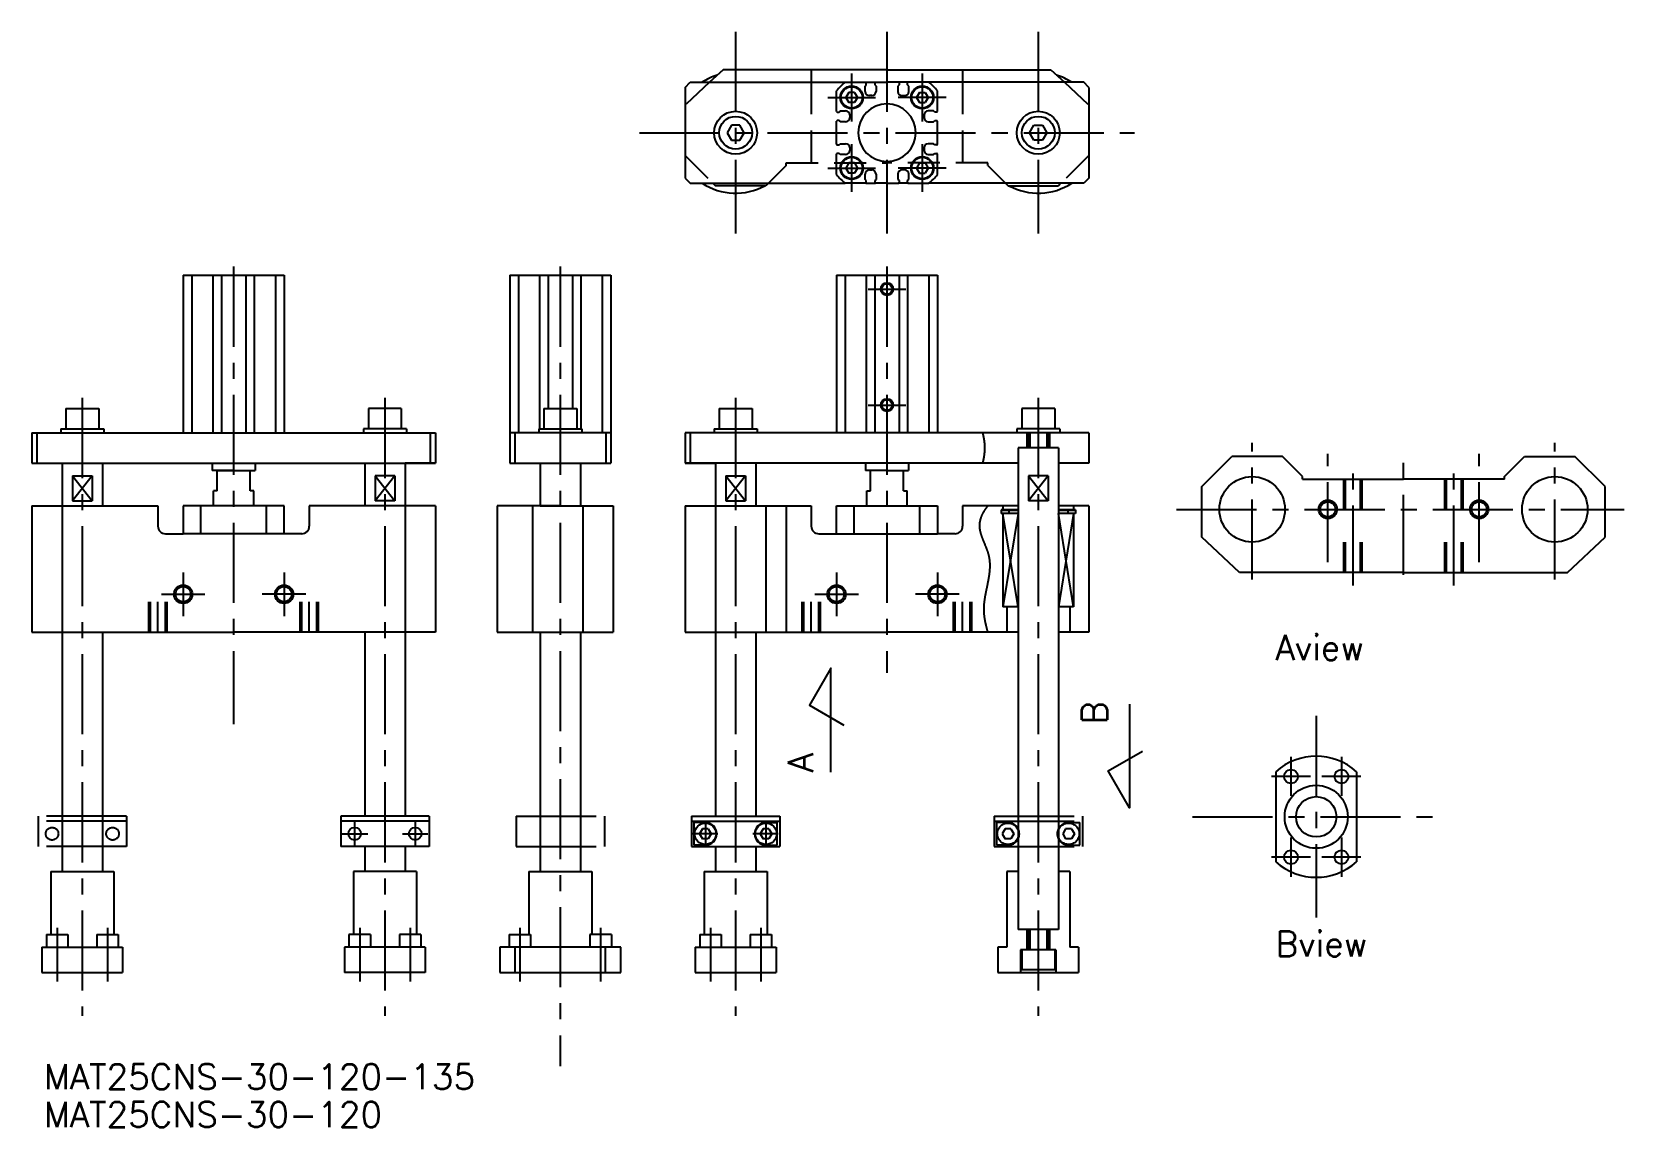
# Model space of a CAD drawing. Extents: x -509 to 122, y -123 to 311.
import ezdxf

# ---------------------------------------------------------------- set-up
doc = ezdxf.new("R2010")
doc.units = 0
for name, pattern in [('CENTER', [50.8, 31.75, -6.35, 6.35, -6.35]), ('DASHED', [19.05, 12.7, -6.35]), ('PHANTOM', [63.5, 31.75, -6.35, 6.35, -6.35, 6.35, -6.35])]:
    doc.linetypes.add(name, pattern=pattern)
doc.layers.get('0').update_dxf_attribs({"linetype": 'CONTINUOUS'})
doc.layers.add('CENTER', color=1, linetype='CONTINUOUS')
doc.styles.get("Standard").update_dxf_attribs({"font": 'txt.shx', "height": 3, "bigfont": 'bigfont.shx'})

msp = doc.modelspace()

# ---------------------------------------------------------------- linework, layer by layer
at = {"color": 3, "linetype": 'DASHED'}
for p, q in [((-240.56, 291.25), (-250.2, 282.25)), ((-200.2, 291.25), (-200.2, 259.25)), ((-140.2, 291.25), (-140.2, 259.25)), ((-99.84, 291.25), (-90.2, 282.25)), ((-250.2, 262.25), (-239.2, 251.25)), ((-210.2, 259.25), (-170.2, 259.25)), ((-210.2, 258.25), (-210.2, 259.25)), ((-130.2, 259.25), (-170.2, 259.25)), ((-130.2, 258.25), (-130.2, 259.25)), ((-90.2, 262.25), (-101.2, 251.25)), ((-210.2, 258.25), (-217.2, 251.25)), ((-130.2, 258.25), (-123.2, 251.25)), ((10.96, 121.91), (10.96, 133.91)), ((11.61, 121.91), (11.61, 133.91)), ((17.61, 121.91), (17.61, 133.91)), ((18.26, 121.91), (18.26, 133.91)), ((50.96, 121.91), (50.96, 133.91)), ((51.61, 121.91), (51.61, 133.91)), ((57.61, 121.91), (57.61, 133.91)), ((58.26, 121.91), (58.26, 133.91)), ((10.96, 96.91), (10.96, 108.91)), ((11.61, 96.91), (11.61, 108.91)), ((17.61, 96.91), (17.61, 108.91)), ((18.26, 96.91), (18.26, 108.91)), ((50.96, 96.91), (50.96, 108.91)), ((51.61, 96.91), (51.61, 108.91)), ((57.61, 96.91), (57.61, 108.91)), ((58.26, 96.91), (58.26, 108.91)), ((-462.92, 73.26), (-462.92, 85.26)), ((-462.27, 73.26), (-462.27, 85.26)), ((-456.27, 73.26), (-456.27, 85.26)), ((-455.62, 73.26), (-455.62, 85.26)), ((-402.92, 73.26), (-402.92, 85.26)), ((-402.27, 73.26), (-402.27, 85.26)), ((-396.27, 73.26), (-396.27, 85.26)), ((-395.62, 73.26), (-395.62, 85.26)), ((-203.85, 73.26), (-203.85, 85.26)), ((-203.2, 73.26), (-203.2, 85.26)), ((-197.2, 73.26), (-197.2, 85.26)), ((-196.55, 73.26), (-196.55, 85.26)), ((-143.85, 73.26), (-143.85, 85.26)), ((-143.2, 73.26), (-143.2, 85.26)), ((-137.2, 73.26), (-137.2, 85.26)), ((-136.55, 73.26), (-136.55, 85.26))]:
    msp.add_line(p, q, dxfattribs=at)
at = {"color": 7, "linetype": 'CONTINUOUS'}
for p, q in [((-250.2, 289.25), (-248.2, 291.25)), ((-248.2, 291.25), (-186.81, 291.25)), ((-235.2, 296.25), (-240.56, 291.25)), ((-170.2, 296.25), (-235.2, 296.25)), ((-200.2, 296.25), (-200.2, 291.25)), ((-186.81, 291.25), (-178.6, 291.25)), ((-178.6, 291.25), (-174.8, 291.25)), ((-178.4, 290.25), (-178.4, 291.05)), ((-175, 291.05), (-175, 290.25)), ((-174.8, 291.25), (-170.2, 291.25)), ((-170.2, 296.25), (-105.2, 296.25)), ((-165.6, 291.25), (-170.2, 291.25)), ((-161.8, 291.25), (-165.6, 291.25)), ((-165.4, 291.05), (-165.4, 290.25)), ((-162, 290.25), (-162, 291.05)), ((-153.59, 291.25), (-161.8, 291.25)), ((-92.2, 291.25), (-153.59, 291.25)), ((-140.2, 296.25), (-140.2, 291.25)), ((-105.2, 296.25), (-99.84, 291.25)), ((-90.2, 289.25), (-92.2, 291.25)), ((-250.2, 289.25), (-250.2, 253.25)), ((-190.2, 279.65), (-190.2, 287.87)), ((-185.35, 287.25), (-186.51, 285.25)), ((-186.51, 285.25), (-185.35, 283.25)), ((-183.04, 287.25), (-185.35, 287.25)), ((-183.04, 287.25), (-181.89, 285.25)), ((-181.89, 285.25), (-183.04, 283.25)), ((-178.85, 289.75), (-178.4, 290.25)), ((-178.85, 287.65), (-178.85, 289.75)), ((-176.25, 285.95), (-177.15, 285.95)), ((-175, 290.25), (-174.55, 289.75)), ((-174.55, 289.75), (-174.55, 287.65)), ((-165.4, 290.25), (-165.85, 289.75)), ((-165.85, 289.75), (-165.85, 287.65)), ((-164.15, 285.95), (-163.25, 285.95)), ((-161.55, 289.75), (-162, 290.25)), ((-161.55, 287.65), (-161.55, 289.75)), ((-157.35, 287.25), (-158.51, 285.25)), ((-158.51, 285.25), (-157.35, 283.25)), ((-157.35, 287.25), (-155.04, 287.25)), ((-155.04, 287.25), (-153.89, 285.25)), ((-153.89, 285.25), (-155.04, 283.25)), ((-150.2, 279.65), (-150.2, 287.87)), ((-90.2, 289.25), (-90.2, 253.25)), ((-190, 279.45), (-189.2, 279.45)), ((-189.2, 279.45), (-188.7, 279.9)), ((-188.7, 279.9), (-186.6, 279.9)), ((-183.04, 283.25), (-185.35, 283.25)), ((-184.9, 278.2), (-184.9, 277.3)), ((-157.35, 283.25), (-155.04, 283.25)), ((-155.5, 278.2), (-155.5, 277.3)), ((-151.7, 279.9), (-153.8, 279.9)), ((-151.2, 279.45), (-151.7, 279.9)), ((-150.4, 279.45), (-151.2, 279.45)), ((-231.91, 274.22), (-233.63, 271.25)), ((-228.48, 274.22), (-231.91, 274.22)), ((-226.77, 271.25), (-228.48, 274.22)), ((-190.2, 266.65), (-190.2, 275.85)), ((-189.2, 276.05), (-190, 276.05)), ((-188.7, 275.6), (-189.2, 276.05)), ((-186.6, 275.6), (-188.7, 275.6)), ((-153.8, 275.6), (-151.7, 275.6)), ((-151.7, 275.6), (-151.2, 276.05)), ((-151.2, 276.05), (-150.4, 276.05)), ((-150.2, 266.65), (-150.2, 275.85)), ((-113.63, 271.25), (-111.91, 274.22)), ((-111.91, 274.22), (-108.48, 274.22)), ((-108.48, 274.22), (-106.77, 271.25)), ((-233.63, 271.25), (-231.91, 268.28)), ((-231.91, 268.28), (-228.48, 268.28)), ((-228.48, 268.28), (-226.77, 271.25)), ((-190, 266.45), (-189.2, 266.45)), ((-189.2, 266.45), (-188.7, 266.9)), ((-188.7, 266.9), (-186.6, 266.9)), ((-184.9, 265.2), (-184.9, 264.3)), ((-155.5, 265.2), (-155.5, 264.3)), ((-151.7, 266.9), (-153.8, 266.9)), ((-151.2, 266.45), (-151.7, 266.9)), ((-150.4, 266.45), (-151.2, 266.45)), ((-111.91, 268.28), (-113.63, 271.25)), ((-108.48, 268.28), (-111.91, 268.28)), ((-106.77, 271.25), (-108.48, 268.28)), ((-190.2, 254.64), (-190.2, 262.85)), ((-189.2, 263.05), (-190, 263.05)), ((-188.7, 262.6), (-189.2, 263.05)), ((-186.6, 262.6), (-188.7, 262.6)), ((-185.35, 259.25), (-186.51, 257.25)), ((-183.04, 259.25), (-185.35, 259.25)), ((-183.04, 259.25), (-181.89, 257.25)), ((-157.35, 259.25), (-158.51, 257.25)), ((-157.35, 259.25), (-155.04, 259.25)), ((-155.04, 259.25), (-153.89, 257.25)), ((-153.8, 262.6), (-151.7, 262.6)), ((-151.7, 262.6), (-151.2, 263.05)), ((-151.2, 263.05), (-150.4, 263.05)), ((-150.2, 254.64), (-150.2, 262.85)), ((-250.2, 253.25), (-248.2, 251.25)), ((-186.51, 257.25), (-185.35, 255.25)), ((-183.04, 255.25), (-185.35, 255.25)), ((-181.89, 257.25), (-183.04, 255.25)), ((-178.85, 252.75), (-178.85, 254.85)), ((-178.4, 252.25), (-178.85, 252.75)), ((-177.15, 256.55), (-176.25, 256.55)), ((-174.55, 252.75), (-175, 252.25)), ((-174.55, 254.85), (-174.55, 252.75)), ((-165.85, 254.85), (-165.85, 252.75)), ((-165.85, 252.75), (-165.4, 252.25)), ((-163.25, 256.55), (-164.15, 256.55)), ((-162, 252.25), (-161.55, 252.75)), ((-161.55, 252.75), (-161.55, 254.85)), ((-158.51, 257.25), (-157.35, 255.25)), ((-157.35, 255.25), (-155.04, 255.25)), ((-153.89, 257.25), (-155.04, 255.25)), ((-90.2, 253.25), (-92.2, 251.25)), ((-248.2, 251.25), (-186.81, 251.25)), ((-239.2, 251.25), (-238.2, 250.25)), ((-218.2, 250.25), (-238.2, 250.25)), ((-217.2, 251.25), (-218.2, 250.25)), ((-178.6, 251.25), (-186.81, 251.25)), ((-178.6, 251.25), (-174.8, 251.25)), ((-178.4, 251.45), (-178.4, 252.25)), ((-175, 252.25), (-175, 251.45)), ((-170.2, 251.25), (-174.8, 251.25)), ((-170.2, 251.25), (-165.6, 251.25)), ((-161.8, 251.25), (-165.6, 251.25)), ((-165.4, 252.25), (-165.4, 251.45)), ((-162, 251.45), (-162, 252.25)), ((-161.8, 251.25), (-153.59, 251.25)), ((-92.2, 251.25), (-153.59, 251.25)), ((-123.2, 251.25), (-122.2, 250.25)), ((-122.2, 250.25), (-102.2, 250.25)), ((-101.2, 251.25), (-102.2, 250.25)), ((-449.27, 214.76), (-449.27, 152.26)), ((-449.27, 214.76), (-429.27, 214.76)), ((-445.89, 214.76), (-445.89, 152.26)), ((-437.47, 214.76), (-437.47, 152.26)), ((-434.07, 214.76), (-434.07, 152.26)), ((-429.27, 214.76), (-409.27, 214.76)), ((-424.47, 214.76), (-424.47, 152.26)), ((-421.07, 214.76), (-421.07, 152.26)), ((-412.66, 214.76), (-412.66, 152.26)), ((-409.27, 214.76), (-409.27, 152.26)), ((-319.74, 214.76), (-319.74, 152.26)), ((-319.74, 214.76), (-299.74, 214.76)), ((-316.35, 214.76), (-316.35, 152.26)), ((-307.94, 214.76), (-307.94, 153.86)), ((-304.54, 214.76), (-304.54, 161.86)), ((-299.74, 214.76), (-279.74, 214.76)), ((-294.94, 214.76), (-294.94, 161.86)), ((-291.54, 214.76), (-291.54, 153.86)), ((-283.12, 214.76), (-283.12, 152.26)), ((-279.74, 214.76), (-279.74, 152.26)), ((-190.2, 214.76), (-190.2, 152.26)), ((-190.2, 214.76), (-170.2, 214.76)), ((-186.81, 214.76), (-186.81, 152.26)), ((-178.4, 214.76), (-178.4, 152.26)), ((-175, 214.76), (-175, 152.26)), ((-170.2, 214.76), (-150.2, 214.76)), ((-165.4, 214.76), (-165.4, 152.26)), ((-162, 214.76), (-162, 152.26)), ((-153.59, 214.76), (-153.59, 152.26)), ((-150.2, 214.76), (-150.2, 152.26)), ((-495.77, 161.86), (-482.77, 161.86)), ((-495.77, 161.86), (-495.77, 153.86)), ((-482.77, 161.86), (-482.77, 153.86)), ((-362.77, 161.86), (-375.77, 161.86)), ((-375.77, 161.86), (-375.77, 153.86)), ((-362.77, 161.86), (-362.77, 153.86)), ((-306.24, 161.86), (-306.24, 153.86)), ((-306.24, 161.86), (-293.24, 161.86)), ((-293.24, 161.86), (-293.24, 153.86)), ((-236.7, 161.86), (-223.7, 161.86)), ((-236.7, 161.86), (-236.7, 153.86)), ((-223.7, 161.86), (-223.7, 153.86)), ((-103.7, 161.86), (-116.7, 161.86)), ((-116.7, 161.86), (-116.7, 153.86)), ((-103.7, 161.86), (-103.7, 153.86)), ((-509.27, 152.26), (-429.27, 152.26)), ((-509.27, 152.26), (-509.27, 140.26)), ((-507.27, 152.26), (-507.27, 140.26)), ((-497.77, 153.86), (-480.77, 153.86)), ((-497.77, 153.86), (-497.77, 152.26)), ((-480.77, 153.86), (-480.77, 152.26)), ((-429.27, 152.26), (-349.27, 152.26)), ((-360.77, 153.86), (-377.77, 153.86)), ((-377.77, 153.86), (-377.77, 152.26)), ((-360.77, 153.86), (-360.77, 152.26)), ((-351.27, 152.26), (-351.27, 140.26)), ((-349.27, 152.26), (-349.27, 140.26)), ((-279.74, 152.26), (-319.74, 152.26)), ((-319.74, 152.26), (-319.74, 140.26)), ((-317.74, 152.26), (-317.74, 140.26)), ((-308.24, 153.86), (-291.24, 153.86)), ((-308.24, 153.86), (-308.24, 152.26)), ((-291.24, 153.86), (-291.24, 152.26)), ((-281.74, 152.26), (-281.74, 140.26)), ((-279.74, 152.26), (-279.74, 140.26)), ((-170.2, 152.26), (-250.2, 152.26)), ((-250.2, 152.26), (-250.2, 140.26)), ((-248.2, 152.26), (-248.2, 140.26)), ((-238.7, 153.86), (-221.7, 153.86)), ((-238.7, 153.86), (-238.7, 152.26)), ((-221.7, 153.86), (-221.7, 152.26)), ((-90.2, 152.26), (-170.2, 152.26)), ((-101.7, 153.86), (-118.7, 153.86)), ((-118.7, 153.86), (-118.7, 152.26)), ((-114.7, 152.26), (-114.7, 146.26)), ((-114.2, 152.26), (-114.2, 146.26)), ((-113.57, 152.26), (-113.57, 146.26)), ((-106.82, 152.26), (-106.82, 146.26)), ((-106.2, 152.26), (-106.2, 146.26)), ((-105.7, 152.26), (-105.7, 146.26)), ((-101.7, 153.86), (-101.7, 152.26)), ((-90.2, 152.26), (-90.2, 140.26)), ((-118.2, 146.26), (-118.2, -44.74)), ((-102.2, 146.26), (-118.2, 146.26)), ((-102.2, 146.26), (-102.2, -44.74)), ((-509.27, 140.26), (-429.27, 140.26)), ((-509.27, 140.26), (-497.27, 140.26)), ((-497.27, 140.26), (-497.27, 123.26)), ((-481.27, 140.26), (-481.27, 123.26)), ((-437.77, 140.26), (-437.77, 137.26)), ((-429.27, 140.26), (-349.27, 140.26)), ((-429.27, 140.26), (-429.27, 137.26)), ((-420.77, 140.26), (-420.77, 137.26)), ((-377.27, 140.26), (-377.27, 123.26)), ((-361.27, 140.26), (-361.27, 123.26)), ((-349.27, 140.26), (-361.27, 140.26)), ((-319.74, 140.26), (-279.74, 140.26)), ((-307.74, 140.26), (-307.74, 123.26)), ((-291.74, 140.26), (-291.74, 123.26)), ((-250.2, 140.26), (-238.2, 140.26)), ((-170.2, 140.26), (-250.2, 140.26)), ((-238.2, 140.26), (-238.2, 123.26)), ((-222.2, 140.26), (-222.2, 123.26)), ((-178.7, 140.26), (-178.7, 137.26)), ((-118.2, 140.26), (-170.2, 140.26)), ((-170.2, 140.26), (-170.2, 137.26)), ((-161.7, 140.26), (-161.7, 137.26)), ((-90.2, 140.26), (-102.2, 140.26)), ((-45.39, 130.91), (-33.39, 142.91)), ((-13.39, 142.91), (-33.39, 142.91)), ((-5.39, 134.91), (-13.39, 142.91)), ((74.61, 134.91), (82.61, 142.91)), ((82.61, 142.91), (102.61, 142.91)), ((114.61, 130.91), (102.61, 142.91)), ((-493.15, 135.26), (-485.4, 135.26)), ((-493.15, 135.26), (-485.4, 125.26)), ((-485.4, 135.26), (-493.15, 125.26)), ((-493.15, 135.26), (-493.15, 125.26)), ((-485.4, 135.26), (-485.4, 125.26)), ((-429.27, 137.26), (-437.77, 137.26)), ((-435.77, 137.26), (-422.77, 137.26)), ((-435.77, 129.26), (-435.77, 137.26)), ((-429.27, 137.26), (-420.77, 137.26)), ((-422.77, 129.26), (-422.77, 137.26)), ((-373.15, 135.26), (-365.4, 125.26)), ((-365.4, 135.26), (-373.15, 125.26)), ((-365.4, 135.26), (-373.15, 135.26)), ((-373.15, 135.26), (-373.15, 125.26)), ((-365.4, 135.26), (-365.4, 125.26)), ((-226.33, 135.26), (-234.07, 125.26)), ((-234.07, 135.26), (-226.33, 125.26)), ((-234.07, 135.26), (-234.07, 125.26)), ((-234.07, 135.26), (-226.33, 135.26)), ((-226.33, 135.26), (-226.33, 125.26)), ((-170.2, 137.26), (-178.7, 137.26)), ((-176.7, 129.26), (-176.7, 137.26)), ((-170.2, 137.26), (-161.7, 137.26)), ((-163.7, 129.26), (-163.7, 137.26)), ((-114.07, 135.26), (-114.07, 125.26)), ((-106.33, 135.26), (-114.07, 125.26)), ((-114.07, 135.26), (-106.33, 125.26)), ((-106.33, 135.26), (-114.07, 135.26)), ((-106.33, 135.26), (-106.33, 125.26)), ((-5.39, 133.91), (-5.39, 134.91)), ((-5.39, 133.91), (34.61, 133.91)), ((74.61, 133.91), (34.61, 133.91)), ((74.61, 133.91), (74.61, 134.91)), ((-437.27, 123.26), (-437.27, 129.26)), ((-435.77, 129.26), (-437.27, 129.26)), ((-421.27, 129.26), (-422.77, 129.26)), ((-421.27, 123.26), (-421.27, 129.26)), ((-178.2, 123.26), (-178.2, 129.26)), ((-178.2, 129.26), (-176.7, 129.26)), ((-163.7, 129.26), (-162.2, 129.26)), ((-162.2, 123.26), (-162.2, 129.26)), ((-45.39, 110.91), (-45.39, 130.91)), ((114.61, 110.91), (114.61, 130.91)), ((-509.27, 123.26), (-509.27, 73.26)), ((-509.27, 123.26), (-459.27, 123.26)), ((-509.27, 123.26), (-497.27, 123.26)), ((-497.27, 123.26), (-497.27, 73.26)), ((-493.15, 125.26), (-485.4, 125.26)), ((-459.27, 123.26), (-459.27, 115.26)), ((-409.27, 123.26), (-449.27, 123.26)), ((-449.27, 123.26), (-449.27, 112.26)), ((-409.27, 112.26), (-409.27, 123.26)), ((-349.27, 123.26), (-399.27, 123.26)), ((-399.27, 123.26), (-399.27, 115.26)), ((-365.4, 125.26), (-373.15, 125.26)), ((-361.27, 123.26), (-361.27, 73.26)), ((-349.27, 123.26), (-349.27, 73.26)), ((-324.74, 123.26), (-324.74, 73.26)), ((-299.74, 123.26), (-324.74, 123.26)), ((-310.74, 123.26), (-310.74, 73.26)), ((-307.74, 123.26), (-291.74, 123.26)), ((-299.74, 123.26), (-278.74, 123.26)), ((-290.74, 123.26), (-290.74, 73.26)), ((-278.74, 123.26), (-278.74, 73.26)), ((-250.2, 123.26), (-250.2, 73.26)), ((-250.2, 123.26), (-200.2, 123.26)), ((-238.2, 123.26), (-238.2, 73.26)), ((-234.07, 125.26), (-226.33, 125.26)), ((-218.2, 123.26), (-218.2, 73.26)), ((-210.2, 123.26), (-210.2, 73.26)), ((-200.2, 123.26), (-200.2, 115.26)), ((-190.2, 123.26), (-150.2, 123.26)), ((-190.2, 112.26), (-190.2, 123.26)), ((-150.2, 123.26), (-150.2, 112.26)), ((-118.2, 123.26), (-140.2, 123.26)), ((-140.2, 123.26), (-140.2, 115.26)), ((-118.2, 121.76), (-124.9, 121.76)), ((-124.9, 121.76), (-124.9, 120.26)), ((-118.2, 121.46), (-124.9, 121.46)), ((-118.2, 120.26), (-124.9, 120.26)), ((-124.2, 123.26), (-124.2, 121.76)), ((-118.2, 120.26), (-124.2, 83.26)), ((-118.2, 83.26), (-124.2, 120.26)), ((-124.2, 120.26), (-124.2, 83.26)), ((-121.9, 121.46), (-121.9, 120.26)), ((-118.2, 120.26), (-118.2, 83.26)), ((-106.33, 125.26), (-114.07, 125.26)), ((-90.2, 123.26), (-102.2, 123.26)), ((-95.5, 121.76), (-102.2, 121.76)), ((-95.5, 121.46), (-102.2, 121.46)), ((-96.2, 120.26), (-102.2, 83.26)), ((-96.2, 83.26), (-102.2, 120.26)), ((-102.2, 120.26), (-102.2, 83.26)), ((-95.5, 120.26), (-102.2, 120.26)), ((-98.5, 121.46), (-98.5, 120.26)), ((-96.2, 123.26), (-96.2, 121.76)), ((-96.2, 120.26), (-96.2, 83.26)), ((-95.5, 121.76), (-95.5, 120.26)), ((-90.2, 123.26), (-90.2, 73.26)), ((-456.27, 112.26), (-449.27, 112.26)), ((-409.27, 112.26), (-449.27, 112.26)), ((-402.27, 112.26), (-409.27, 112.26)), ((-197.2, 112.26), (-190.2, 112.26)), ((-190.2, 112.26), (-150.2, 112.26)), ((-143.2, 112.26), (-150.2, 112.26)), ((-30.39, 96.91), (-45.39, 110.91)), ((99.61, 96.91), (114.61, 110.91)), ((34.61, 96.91), (-30.39, 96.91)), ((34.61, 96.91), (99.61, 96.91)), ((-118.2, 83.26), (-124.2, 83.26)), ((-122.7, 83.26), (-122.7, 73.26)), ((-96.2, 83.26), (-102.2, 83.26)), ((-97.7, 83.26), (-97.7, 73.26)), ((-509.27, 73.26), (-429.27, 73.26)), ((-509.27, 73.26), (-497.27, 73.26)), ((-497.27, 73.26), (-497.27, -21.74)), ((-481.27, 73.26), (-481.27, -21.74)), ((-349.27, 73.26), (-429.27, 73.26)), ((-377.27, 73.26), (-377.27, 0.26)), ((-361.27, 73.26), (-361.27, 0.26)), ((-324.74, 73.26), (-278.74, 73.26)), ((-307.74, 73.26), (-307.74, -21.74)), ((-291.74, 73.26), (-291.74, -21.74)), ((-250.2, 73.26), (-170.2, 73.26)), ((-238.2, 73.26), (-238.2, 0.26)), ((-222.2, 73.26), (-222.2, 0.26)), ((-118.2, 73.26), (-170.2, 73.26)), ((-90.2, 73.26), (-102.2, 73.26)), ((-16, 17.89), (-16, -17.89)), ((16, 17.89), (16, -17.89)), ((-351.77, 0.26), (-386.77, 0.26)), ((-386.77, 0.26), (-386.77, -11.74)), ((-351.77, 0.26), (-351.77, -11.74)), ((-247.7, 0.26), (-212.7, 0.26)), ((-247.7, 0.26), (-247.7, -11.74)), ((-212.7, 0.26), (-212.7, -11.74)), ((-351.77, -1.74), (-386.77, -1.74)), ((-247.7, -1.74), (-212.7, -1.74)), ((-246.64, -11.24), (-246.64, -2.24)), ((-242.2, -2.24), (-246.64, -2.24)), ((-243.35, -4.74), (-244.51, -6.74)), ((-241.04, -4.74), (-243.35, -4.74)), ((-241.04, -4.74), (-239.89, -6.74)), ((-219.35, -4.74), (-220.51, -6.74)), ((-217.04, -4.74), (-219.35, -4.74)), ((-218.2, -2.24), (-213.76, -2.24)), ((-217.04, -4.74), (-215.89, -6.74)), ((-213.76, -11.24), (-213.76, -2.24)), ((-351.77, -11.74), (-386.77, -11.74)), ((-377.27, -11.74), (-377.27, -21.74)), ((-361.27, -11.74), (-361.27, -21.74)), ((-247.7, -11.74), (-212.7, -11.74)), ((-242.2, -11.24), (-246.64, -11.24)), ((-244.51, -6.74), (-243.35, -8.74)), ((-241.04, -8.74), (-243.35, -8.74)), ((-239.89, -6.74), (-241.04, -8.74)), ((-238.2, -11.74), (-238.2, -21.74)), ((-222.2, -11.74), (-222.2, -21.74)), ((-220.51, -6.74), (-219.35, -8.74)), ((-217.04, -8.74), (-219.35, -8.74)), ((-218.2, -11.24), (-213.76, -11.24)), ((-215.89, -6.74), (-217.04, -8.74)), ((-501.77, -21.74), (-501.77, -46.74)), ((-501.77, -21.74), (-489.27, -21.74)), ((-489.27, -21.74), (-476.77, -21.74)), ((-476.77, -21.74), (-476.77, -46.74)), ((-381.77, -21.74), (-381.77, -46.74)), ((-369.27, -21.74), (-381.77, -21.74)), ((-356.77, -21.74), (-369.27, -21.74)), ((-356.77, -21.74), (-356.77, -46.74)), ((-312.24, -21.74), (-312.24, -46.74)), ((-312.24, -21.74), (-299.74, -21.74)), ((-299.74, -21.74), (-287.24, -21.74)), ((-287.24, -21.74), (-287.24, -46.74)), ((-242.7, -21.74), (-242.7, -46.74)), ((-242.7, -21.74), (-230.2, -21.74)), ((-230.2, -21.74), (-217.7, -21.74)), ((-217.7, -21.74), (-217.7, -46.74)), ((-122.7, -21.74), (-122.7, -51.74)), ((-118.2, -21.74), (-122.7, -21.74)), ((-97.7, -21.74), (-102.2, -21.74)), ((-97.7, -21.74), (-97.7, -51.74)), ((-503.52, -46.74), (-495.02, -46.74)), ((-503.52, -46.74), (-503.52, -51.74)), ((-495.02, -46.74), (-495.02, -51.74)), ((-483.52, -46.74), (-475.02, -46.74)), ((-483.52, -46.74), (-483.52, -51.74)), ((-475.02, -46.74), (-475.02, -51.74)), ((-375.02, -46.74), (-383.52, -46.74)), ((-383.52, -46.74), (-383.52, -51.74)), ((-375.02, -46.74), (-375.02, -51.74)), ((-355.02, -46.74), (-363.52, -46.74)), ((-363.52, -46.74), (-363.52, -51.74)), ((-355.02, -46.74), (-355.02, -51.74)), ((-319.99, -46.74), (-311.49, -46.74)), ((-319.99, -46.74), (-319.99, -51.74)), ((-311.49, -46.74), (-311.49, -51.74)), ((-279.49, -46.74), (-287.99, -46.74)), ((-287.99, -46.74), (-287.99, -51.74)), ((-279.49, -46.74), (-279.49, -51.74)), ((-244.45, -46.74), (-235.95, -46.74)), ((-244.45, -46.74), (-244.45, -51.74)), ((-235.95, -46.74), (-235.95, -51.74)), ((-224.45, -46.74), (-215.95, -46.74)), ((-224.45, -46.74), (-224.45, -51.74)), ((-215.95, -46.74), (-215.95, -51.74)), ((-102.2, -44.74), (-118.2, -44.74)), ((-114.7, -44.74), (-114.7, -52.74)), ((-114.2, -44.74), (-114.2, -52.74)), ((-113.57, -44.74), (-113.57, -52.74)), ((-106.82, -44.74), (-106.82, -52.74)), ((-106.2, -44.74), (-106.2, -52.74)), ((-105.7, -44.74), (-105.7, -52.74)), ((-505.27, -51.74), (-489.27, -51.74)), ((-505.27, -51.74), (-505.27, -61.74)), ((-489.27, -51.74), (-473.27, -51.74)), ((-473.27, -51.74), (-473.27, -61.74)), ((-369.27, -51.74), (-385.27, -51.74)), ((-385.27, -51.74), (-385.27, -61.74)), ((-353.27, -51.74), (-369.27, -51.74)), ((-353.27, -51.74), (-353.27, -61.74)), ((-299.74, -51.74), (-323.74, -51.74)), ((-323.74, -51.74), (-323.74, -61.74)), ((-317.63, -61.74), (-317.63, -51.74)), ((-275.74, -51.74), (-299.74, -51.74)), ((-281.85, -61.74), (-281.85, -51.74)), ((-275.74, -61.74), (-275.74, -51.74)), ((-246.2, -51.74), (-230.2, -51.74)), ((-246.2, -51.74), (-246.2, -61.74)), ((-230.2, -51.74), (-214.2, -51.74)), ((-214.2, -51.74), (-214.2, -61.74)), ((-126.2, -51.74), (-126.2, -61.74)), ((-122.7, -51.74), (-126.2, -51.74)), ((-103.2, -52.74), (-117.2, -52.74)), ((-117.2, -52.74), (-117.2, -61.74)), ((-116.7, -52.74), (-116.7, -60.74)), ((-103.7, -52.74), (-103.7, -60.74)), ((-103.2, -52.74), (-103.2, -61.74)), ((-94.2, -51.74), (-97.7, -51.74)), ((-94.2, -51.74), (-94.2, -61.74)), ((-505.27, -61.74), (-473.27, -61.74)), ((-353.27, -61.74), (-385.27, -61.74)), ((-323.74, -61.74), (-275.74, -61.74)), ((-246.2, -61.74), (-214.2, -61.74)), ((-126.2, -61.74), (-94.2, -61.74)), ((-103.7, -60.74), (-116.7, -60.74))]:
    msp.add_line(p, q, dxfattribs=at)
at = {"color": 3, "linetype": 'PHANTOM'}
for p, q in [((-471.77, 0.26), (-506.77, 0.26)), ((-506.77, 0.26), (-506.77, -11.74)), ((-471.77, 0.26), (-471.77, -11.74)), ((-317.24, 0.26), (-282.24, 0.26)), ((-317.24, 0.26), (-317.24, -11.74)), ((-282.24, 0.26), (-282.24, -11.74)), ((-127.7, 0.26), (-92.7, 0.26)), ((-127.7, 0.26), (-127.7, -11.74)), ((-92.7, 0.26), (-92.7, -11.74)), ((-471.77, -1.74), (-506.77, -1.74)), ((-127.7, -1.74), (-92.7, -1.74)), ((-126.64, -11.24), (-126.64, -2.24)), ((-122.2, -2.24), (-126.64, -2.24)), ((-123.35, -4.74), (-124.51, -6.74)), ((-121.04, -4.74), (-123.35, -4.74)), ((-121.04, -4.74), (-119.89, -6.74)), ((-99.35, -4.74), (-100.51, -6.74)), ((-97.04, -4.74), (-99.35, -4.74)), ((-98.2, -2.24), (-93.76, -2.24)), ((-97.04, -4.74), (-95.89, -6.74)), ((-93.76, -11.24), (-93.76, -2.24)), ((-471.77, -11.74), (-506.77, -11.74)), ((-317.24, -11.74), (-282.24, -11.74)), ((-127.7, -11.74), (-92.7, -11.74)), ((-122.2, -11.24), (-126.64, -11.24)), ((-124.51, -6.74), (-123.35, -8.74)), ((-121.04, -8.74), (-123.35, -8.74)), ((-119.89, -6.74), (-121.04, -8.74)), ((-100.51, -6.74), (-99.35, -8.74)), ((-97.04, -8.74), (-99.35, -8.74)), ((-98.2, -11.24), (-93.76, -11.24)), ((-95.89, -6.74), (-97.04, -8.74))]:
    msp.add_line(p, q, dxfattribs=at)
at = {"color": 7, "linetype": 'CONTINUOUS'}
for points in [[(-192.44, 17.7), (-192.44, 58.87), (-200.9, 44.22), (-187.24, 36.33)], [(-74.05, 44.71), (-74.05, 3.54), (-82.51, 18.19), (-68.85, 26.08)]]:
    msp.add_lwpolyline(points, dxfattribs=at)
at = {"color": 7}
for points in [[(-132.2, 140.26, 0), (-132.19, 140.3, 0), (-132.18, 140.34, 0), (-132.17, 140.38, 0), (-132.16, 140.42, 0), (-132.14, 140.46, 0), (-132.13, 140.5, 0), (-132.12, 140.54, 0), (-132.11, 140.58, 0), (-132.1, 140.63, 0), (-132.09, 140.67, 0), (-132.08, 140.71, 0), (-132.07, 140.75, 0), (-132.06, 140.79, 0), (-132.05, 140.83, 0), (-132.04, 140.87, 0), (-132.03, 140.91, 0), (-132.02, 140.95, 0), (-132.01, 141, 0), (-132, 141.04, 0), (-131.99, 141.08, 0), (-131.98, 141.12, 0), (-131.97, 141.16, 0), (-131.96, 141.2, 0), (-131.95, 141.24, 0), (-131.94, 141.28, 0), (-131.93, 141.33, 0), (-131.92, 141.37, 0), (-131.92, 141.41, 0), (-131.91, 141.45, 0), (-131.9, 141.49, 0), (-131.89, 141.53, 0), (-131.88, 141.57, 0), (-131.87, 141.61, 0), (-131.86, 141.66, 0), (-131.85, 141.7, 0), (-131.84, 141.74, 0), (-131.84, 141.78, 0), (-131.83, 141.82, 0), (-131.82, 141.86, 0), (-131.81, 141.9, 0), (-131.8, 141.95, 0), (-131.79, 141.99, 0), (-131.79, 142.03, 0), (-131.78, 142.07, 0), (-131.77, 142.11, 0), (-131.76, 142.15, 0), (-131.76, 142.2, 0), (-131.75, 142.24, 0), (-131.74, 142.28, 0), (-131.73, 142.32, 0), (-131.73, 142.36, 0), (-131.72, 142.4, 0), (-131.71, 142.45, 0), (-131.7, 142.49, 0), (-131.7, 142.53, 0), (-131.69, 142.57, 0), (-131.68, 142.61, 0), (-131.68, 142.65, 0), (-131.67, 142.7, 0), (-131.66, 142.74, 0), (-131.66, 142.78, 0), (-131.65, 142.82, 0), (-131.64, 142.86, 0), (-131.64, 142.91, 0), (-131.63, 142.95, 0), (-131.62, 142.99, 0), (-131.62, 143.03, 0), (-131.61, 143.07, 0), (-131.6, 143.11, 0), (-131.6, 143.16, 0), (-131.59, 143.2, 0), (-131.59, 143.24, 0), (-131.58, 143.28, 0), (-131.58, 143.32, 0), (-131.57, 143.37, 0), (-131.56, 143.41, 0), (-131.56, 143.45, 0), (-131.55, 143.49, 0), (-131.55, 143.53, 0), (-131.54, 143.58, 0), (-131.54, 143.62, 0), (-131.53, 143.66, 0), (-131.53, 143.7, 0), (-131.52, 143.74, 0), (-131.52, 143.79, 0), (-131.51, 143.83, 0), (-131.51, 143.87, 0), (-131.5, 143.91, 0), (-131.5, 143.96, 0), (-131.5, 144, 0), (-131.49, 144.04, 0), (-131.49, 144.08, 0), (-131.48, 144.12, 0), (-131.48, 144.17, 0), (-131.47, 144.21, 0), (-131.47, 144.25, 0), (-131.47, 144.29, 0), (-131.46, 144.33, 0), (-131.46, 144.38, 0), (-131.45, 144.42, 0), (-131.45, 144.46, 0), (-131.45, 144.5, 0), (-131.44, 144.55, 0), (-131.44, 144.59, 0), (-131.44, 144.63, 0), (-131.43, 144.67, 0), (-131.43, 144.71, 0), (-131.43, 144.76, 0), (-131.43, 144.8, 0), (-131.42, 144.84, 0), (-131.42, 144.88, 0), (-131.42, 144.93, 0), (-131.41, 144.97, 0), (-131.41, 145.01, 0), (-131.41, 145.05, 0), (-131.41, 145.09, 0), (-131.4, 145.14, 0), (-131.4, 145.18, 0), (-131.4, 145.22, 0), (-131.4, 145.26, 0), (-131.4, 145.31, 0), (-131.39, 145.35, 0), (-131.39, 145.39, 0), (-131.39, 145.43, 0), (-131.39, 145.47, 0), (-131.39, 145.52, 0), (-131.39, 145.56, 0), (-131.38, 145.6, 0), (-131.38, 145.64, 0), (-131.38, 145.69, 0), (-131.38, 145.73, 0), (-131.38, 145.77, 0), (-131.38, 145.81, 0), (-131.38, 145.86, 0), (-131.38, 145.9, 0), (-131.38, 145.94, 0), (-131.38, 145.98, 0), (-131.38, 146.02, 0), (-131.37, 146.07, 0), (-131.37, 146.11, 0), (-131.37, 146.15, 0), (-131.37, 146.19, 0), (-131.37, 146.24, 0), (-131.37, 146.28, 0), (-131.37, 146.32, 0), (-131.37, 146.36, 0), (-131.37, 146.41, 0), (-131.37, 146.45, 0), (-131.37, 146.49, 0), (-131.37, 146.53, 0), (-131.37, 146.58, 0), (-131.38, 146.62, 0), (-131.38, 146.66, 0), (-131.38, 146.7, 0), (-131.38, 146.74, 0), (-131.38, 146.79, 0), (-131.38, 146.83, 0), (-131.38, 146.87, 0), (-131.38, 146.91, 0), (-131.38, 146.96, 0), (-131.38, 147, 0), (-131.39, 147.04, 0), (-131.39, 147.08, 0), (-131.39, 147.13, 0), (-131.39, 147.17, 0), (-131.39, 147.21, 0), (-131.39, 147.25, 0), (-131.4, 147.29, 0), (-131.4, 147.34, 0), (-131.4, 147.38, 0), (-131.4, 147.42, 0), (-131.4, 147.46, 0), (-131.41, 147.51, 0), (-131.41, 147.55, 0), (-131.41, 147.59, 0), (-131.41, 147.63, 0), (-131.42, 147.68, 0), (-131.42, 147.72, 0), (-131.42, 147.76, 0), (-131.42, 147.8, 0), (-131.43, 147.84, 0), (-131.43, 147.89, 0), (-131.43, 147.93, 0), (-131.44, 147.97, 0), (-131.44, 148.01, 0), (-131.44, 148.06, 0), (-131.45, 148.1, 0), (-131.45, 148.14, 0), (-131.45, 148.18, 0), (-131.46, 148.22, 0), (-131.46, 148.27, 0), (-131.47, 148.31, 0), (-131.47, 148.35, 0), (-131.47, 148.39, 0), (-131.48, 148.43, 0), (-131.48, 148.48, 0), (-131.49, 148.52, 0), (-131.49, 148.56, 0), (-131.5, 148.6, 0), (-131.5, 148.65, 0), (-131.5, 148.69, 0), (-131.51, 148.73, 0), (-131.51, 148.77, 0), (-131.52, 148.81, 0), (-131.52, 148.86, 0), (-131.53, 148.9, 0), (-131.53, 148.94, 0), (-131.54, 148.98, 0), (-131.54, 149.02, 0), (-131.55, 149.07, 0), (-131.56, 149.11, 0), (-131.56, 149.15, 0), (-131.57, 149.19, 0), (-131.57, 149.23, 0), (-131.58, 149.28, 0), (-131.58, 149.32, 0), (-131.59, 149.36, 0), (-131.6, 149.4, 0), (-131.6, 149.44, 0), (-131.61, 149.48, 0), (-131.61, 149.53, 0), (-131.62, 149.57, 0), (-131.63, 149.61, 0), (-131.63, 149.65, 0), (-131.64, 149.69, 0), (-131.65, 149.74, 0), (-131.65, 149.78, 0), (-131.66, 149.82, 0), (-131.67, 149.86, 0), (-131.67, 149.9, 0), (-131.68, 149.94, 0), (-131.69, 149.99, 0), (-131.7, 150.03, 0), (-131.7, 150.07, 0), (-131.71, 150.11, 0), (-131.72, 150.15, 0), (-131.73, 150.19, 0), (-131.73, 150.24, 0), (-131.74, 150.28, 0), (-131.75, 150.32, 0), (-131.76, 150.36, 0), (-131.76, 150.4, 0), (-131.77, 150.44, 0), (-131.78, 150.49, 0), (-131.79, 150.53, 0), (-131.8, 150.57, 0), (-131.81, 150.61, 0), (-131.81, 150.65, 0), (-131.82, 150.69, 0), (-131.83, 150.74, 0), (-131.84, 150.78, 0), (-131.85, 150.82, 0), (-131.86, 150.86, 0), (-131.87, 150.9, 0), (-131.87, 150.94, 0), (-131.88, 150.98, 0), (-131.89, 151.03, 0), (-131.9, 151.07, 0), (-131.91, 151.11, 0), (-131.92, 151.15, 0), (-131.93, 151.19, 0), (-131.94, 151.23, 0), (-131.95, 151.27, 0), (-131.96, 151.31, 0), (-131.97, 151.36, 0), (-131.98, 151.4, 0), (-131.99, 151.44, 0), (-132, 151.48, 0), (-132.01, 151.52, 0), (-132.02, 151.56, 0), (-132.03, 151.6, 0), (-132.04, 151.64, 0), (-132.05, 151.68, 0), (-132.06, 151.73, 0), (-132.07, 151.77, 0), (-132.08, 151.81, 0), (-132.09, 151.85, 0), (-132.1, 151.89, 0), (-132.11, 151.93, 0), (-132.12, 151.97, 0), (-132.13, 152.01, 0), (-132.14, 152.05, 0), (-132.15, 152.09, 0), (-132.17, 152.13, 0), (-132.18, 152.18, 0), (-132.19, 152.22, 0), (-132.2, 152.26, 0)], [(-130.2, 73.26, 0), (-130.23, 73.36, 0), (-130.25, 73.47, 0), (-130.28, 73.57, 0), (-130.31, 73.68, 0), (-130.34, 73.78, 0), (-130.36, 73.88, 0), (-130.39, 73.99, 0), (-130.42, 74.09, 0), (-130.44, 74.2, 0), (-130.47, 74.3, 0), (-130.5, 74.41, 0), (-130.52, 74.51, 0), (-130.55, 74.62, 0), (-130.58, 74.72, 0), (-130.6, 74.83, 0), (-130.63, 74.93, 0), (-130.65, 75.03, 0), (-130.68, 75.14, 0), (-130.71, 75.24, 0), (-130.73, 75.35, 0), (-130.76, 75.45, 0), (-130.78, 75.56, 0), (-130.81, 75.66, 0), (-130.83, 75.77, 0), (-130.86, 75.87, 0), (-130.88, 75.98, 0), (-130.91, 76.08, 0), (-130.93, 76.19, 0), (-130.95, 76.3, 0), (-130.98, 76.4, 0), (-131, 76.51, 0), (-131.03, 76.61, 0), (-131.05, 76.72, 0), (-131.07, 76.82, 0), (-131.09, 76.93, 0), (-131.12, 77.03, 0), (-131.14, 77.14, 0), (-131.16, 77.25, 0), (-131.18, 77.35, 0), (-131.2, 77.46, 0), (-131.22, 77.56, 0), (-131.24, 77.67, 0), (-131.26, 77.78, 0), (-131.28, 77.88, 0), (-131.3, 77.99, 0), (-131.32, 78.09, 0), (-131.34, 78.2, 0), (-131.36, 78.31, 0), (-131.38, 78.41, 0), (-131.4, 78.52, 0), (-131.41, 78.63, 0), (-131.43, 78.74, 0), (-131.45, 78.84, 0), (-131.46, 78.95, 0), (-131.48, 79.06, 0), (-131.49, 79.16, 0), (-131.51, 79.27, 0), (-131.52, 79.38, 0), (-131.54, 79.48, 0), (-131.55, 79.59, 0), (-131.56, 79.7, 0), (-131.58, 79.81, 0), (-131.59, 79.91, 0), (-131.6, 80.02, 0), (-131.61, 80.13, 0), (-131.62, 80.24, 0), (-131.63, 80.34, 0), (-131.64, 80.45, 0), (-131.65, 80.56, 0), (-131.66, 80.67, 0), (-131.67, 80.77, 0), (-131.68, 80.88, 0), (-131.68, 80.99, 0), (-131.69, 81.1, 0), (-131.69, 81.21, 0), (-131.7, 81.31, 0), (-131.71, 81.42, 0), (-131.71, 81.53, 0), (-131.71, 81.64, 0), (-131.72, 81.74, 0), (-131.72, 81.85, 0), (-131.72, 81.96, 0), (-131.72, 82.07, 0), (-131.72, 82.18, 0), (-131.72, 82.28, 0), (-131.72, 82.39, 0), (-131.72, 82.5, 0), (-131.72, 82.61, 0), (-131.72, 82.72, 0), (-131.71, 82.82, 0), (-131.71, 82.93, 0), (-131.71, 83.04, 0), (-131.7, 83.15, 0), (-131.7, 83.26, 0), (-131.69, 83.36, 0), (-131.69, 83.47, 0), (-131.68, 83.58, 0), (-131.67, 83.69, 0), (-131.67, 83.8, 0), (-131.66, 83.9, 0), (-131.65, 84.01, 0), (-131.64, 84.12, 0), (-131.63, 84.23, 0), (-131.62, 84.33, 0), (-131.61, 84.44, 0), (-131.6, 84.55, 0), (-131.59, 84.66, 0), (-131.58, 84.76, 0), (-131.57, 84.87, 0), (-131.56, 84.98, 0), (-131.55, 85.09, 0), (-131.53, 85.19, 0), (-131.52, 85.3, 0), (-131.51, 85.41, 0), (-131.49, 85.52, 0), (-131.48, 85.62, 0), (-131.46, 85.73, 0), (-131.45, 85.84, 0), (-131.44, 85.95, 0), (-131.42, 86.05, 0), (-131.4, 86.16, 0), (-131.39, 86.27, 0), (-131.37, 86.37, 0), (-131.36, 86.48, 0), (-131.34, 86.59, 0), (-131.32, 86.69, 0), (-131.31, 86.8, 0), (-131.29, 86.91, 0), (-131.27, 87.01, 0), (-131.25, 87.12, 0), (-131.24, 87.23, 0), (-131.22, 87.33, 0), (-131.2, 87.44, 0), (-131.18, 87.55, 0), (-131.16, 87.65, 0), (-131.14, 87.76, 0), (-131.12, 87.86, 0), (-131.1, 87.97, 0), (-131.08, 88.08, 0), (-131.06, 88.18, 0), (-131.04, 88.29, 0), (-131.02, 88.4, 0), (-131, 88.5, 0), (-130.98, 88.61, 0), (-130.96, 88.71, 0), (-130.94, 88.82, 0), (-130.92, 88.93, 0), (-130.9, 89.03, 0), (-130.88, 89.14, 0), (-130.86, 89.24, 0), (-130.84, 89.35, 0), (-130.82, 89.45, 0), (-130.8, 89.56, 0), (-130.77, 89.67, 0), (-130.75, 89.77, 0), (-130.73, 89.88, 0), (-130.71, 89.98, 0), (-130.69, 90.09, 0), (-130.67, 90.19, 0), (-130.64, 90.3, 0), (-130.62, 90.41, 0), (-130.6, 90.51, 0), (-130.58, 90.62, 0), (-130.56, 90.72, 0), (-130.53, 90.83, 0), (-130.51, 90.93, 0), (-130.49, 91.04, 0), (-130.47, 91.15, 0), (-130.45, 91.25, 0), (-130.43, 91.36, 0), (-130.4, 91.46, 0), (-130.38, 91.57, 0), (-130.36, 91.67, 0), (-130.34, 91.78, 0), (-130.32, 91.89, 0), (-130.29, 91.99, 0), (-130.27, 92.1, 0), (-130.25, 92.2, 0), (-130.23, 92.31, 0), (-130.21, 92.42, 0), (-130.19, 92.52, 0), (-130.17, 92.63, 0), (-130.15, 92.73, 0), (-130.12, 92.84, 0), (-130.1, 92.94, 0), (-130.08, 93.05, 0), (-130.06, 93.16, 0), (-130.04, 93.26, 0), (-130.02, 93.37, 0), (-130, 93.47, 0), (-129.98, 93.58, 0), (-129.96, 93.69, 0), (-129.94, 93.79, 0), (-129.92, 93.9, 0), (-129.9, 94.01, 0), (-129.88, 94.11, 0), (-129.86, 94.22, 0), (-129.85, 94.32, 0), (-129.83, 94.43, 0), (-129.81, 94.54, 0), (-129.79, 94.64, 0), (-129.77, 94.75, 0), (-129.75, 94.86, 0), (-129.74, 94.96, 0), (-129.72, 95.07, 0), (-129.7, 95.18, 0), (-129.69, 95.28, 0), (-129.67, 95.39, 0), (-129.65, 95.5, 0), (-129.64, 95.6, 0), (-129.62, 95.71, 0), (-129.61, 95.82, 0), (-129.59, 95.92, 0), (-129.58, 96.03, 0), (-129.56, 96.14, 0), (-129.55, 96.25, 0), (-129.53, 96.35, 0), (-129.52, 96.46, 0), (-129.51, 96.57, 0), (-129.49, 96.67, 0), (-129.48, 96.78, 0), (-129.47, 96.89, 0), (-129.46, 97, 0), (-129.45, 97.1, 0), (-129.44, 97.21, 0), (-129.42, 97.32, 0), (-129.41, 97.43, 0), (-129.4, 97.53, 0), (-129.4, 97.64, 0), (-129.39, 97.75, 0), (-129.38, 97.86, 0), (-129.37, 97.96, 0), (-129.36, 98.07, 0), (-129.36, 98.18, 0), (-129.35, 98.29, 0), (-129.34, 98.4, 0), (-129.34, 98.5, 0), (-129.33, 98.61, 0), (-129.33, 98.72, 0), (-129.32, 98.83, 0), (-129.32, 98.94, 0), (-129.32, 99.04, 0), (-129.32, 99.15, 0), (-129.31, 99.26, 0), (-129.31, 99.37, 0), (-129.31, 99.48, 0), (-129.31, 99.59, 0), (-129.31, 99.69, 0), (-129.31, 99.8, 0), (-129.31, 99.91, 0), (-129.32, 100.02, 0), (-129.32, 100.13, 0), (-129.32, 100.24, 0), (-129.33, 100.34, 0), (-129.33, 100.45, 0), (-129.34, 100.56, 0), (-129.34, 100.67, 0), (-129.35, 100.78, 0), (-129.35, 100.89, 0), (-129.36, 100.99, 0), (-129.37, 101.1, 0), (-129.38, 101.21, 0), (-129.39, 101.32, 0), (-129.4, 101.42, 0), (-129.41, 101.53, 0), (-129.42, 101.64, 0), (-129.43, 101.75, 0), (-129.45, 101.85, 0), (-129.46, 101.96, 0), (-129.47, 102.07, 0), (-129.49, 102.18, 0), (-129.51, 102.28, 0), (-129.52, 102.39, 0), (-129.54, 102.5, 0), (-129.56, 102.6, 0), (-129.58, 102.71, 0), (-129.6, 102.82, 0), (-129.62, 102.92, 0), (-129.64, 103.03, 0), (-129.66, 103.13, 0), (-129.68, 103.24, 0), (-129.71, 103.34, 0), (-129.73, 103.45, 0), (-129.75, 103.55, 0), (-129.78, 103.66, 0), (-129.81, 103.76, 0), (-129.83, 103.87, 0), (-129.86, 103.97, 0), (-129.89, 104.08, 0), (-129.92, 104.18, 0), (-129.95, 104.28, 0), (-129.98, 104.39, 0), (-130.01, 104.49, 0), (-130.04, 104.59, 0), (-130.07, 104.7, 0), (-130.1, 104.8, 0), (-130.14, 104.9, 0), (-130.17, 105.01, 0), (-130.21, 105.11, 0), (-130.24, 105.21, 0), (-130.27, 105.31, 0), (-130.31, 105.42, 0), (-130.35, 105.52, 0), (-130.38, 105.62, 0), (-130.42, 105.72, 0), (-130.45, 105.83, 0), (-130.49, 105.93, 0), (-130.53, 106.03, 0), (-130.57, 106.13, 0), (-130.6, 106.23, 0), (-130.64, 106.33, 0), (-130.68, 106.43, 0), (-130.72, 106.53, 0), (-130.76, 106.64, 0), (-130.8, 106.74, 0), (-130.84, 106.84, 0), (-130.88, 106.94, 0), (-130.92, 107.04, 0), (-130.96, 107.14, 0), (-131, 107.24, 0), (-131.04, 107.34, 0), (-131.08, 107.44, 0), (-131.12, 107.54, 0), (-131.16, 107.64, 0), (-131.2, 107.74, 0), (-131.24, 107.84, 0), (-131.28, 107.94, 0), (-131.32, 108.04, 0), (-131.37, 108.14, 0), (-131.41, 108.24, 0), (-131.45, 108.34, 0), (-131.49, 108.44, 0), (-131.53, 108.54, 0), (-131.57, 108.64, 0), (-131.61, 108.74, 0), (-131.65, 108.84, 0), (-131.69, 108.94, 0), (-131.73, 109.03, 0), (-131.77, 109.13, 0), (-131.81, 109.23, 0), (-131.85, 109.33, 0), (-131.89, 109.43, 0), (-131.93, 109.53, 0), (-131.97, 109.63, 0), (-132.01, 109.74, 0), (-132.05, 109.84, 0), (-132.09, 109.94, 0), (-132.13, 110.04, 0), (-132.17, 110.14, 0), (-132.21, 110.24, 0), (-132.25, 110.34, 0), (-132.29, 110.44, 0), (-132.32, 110.54, 0), (-132.36, 110.64, 0), (-132.4, 110.74, 0), (-132.44, 110.85, 0), (-132.47, 110.95, 0), (-132.51, 111.05, 0), (-132.55, 111.15, 0), (-132.58, 111.26, 0), (-132.62, 111.36, 0), (-132.65, 111.46, 0), (-132.69, 111.56, 0), (-132.72, 111.67, 0), (-132.76, 111.77, 0), (-132.79, 111.88, 0), (-132.82, 111.98, 0), (-132.86, 112.08, 0), (-132.89, 112.19, 0), (-132.92, 112.29, 0), (-132.95, 112.4, 0), (-132.98, 112.5, 0), (-133.01, 112.61, 0), (-133.04, 112.71, 0), (-133.06, 112.82, 0), (-133.09, 112.92, 0), (-133.12, 113.03, 0), (-133.14, 113.13, 0), (-133.17, 113.24, 0), (-133.19, 113.35, 0), (-133.21, 113.45, 0), (-133.24, 113.56, 0), (-133.26, 113.67, 0), (-133.28, 113.77, 0), (-133.3, 113.88, 0), (-133.31, 113.99, 0), (-133.33, 114.09, 0), (-133.35, 114.2, 0), (-133.36, 114.31, 0), (-133.37, 114.41, 0), (-133.39, 114.52, 0), (-133.4, 114.63, 0), (-133.41, 114.73, 0), (-133.41, 114.84, 0), (-133.42, 114.95, 0), (-133.43, 115.06, 0), (-133.43, 115.16, 0), (-133.43, 115.27, 0), (-133.44, 115.38, 0), (-133.44, 115.49, 0), (-133.43, 115.6, 0), (-133.43, 115.7, 0), (-133.43, 115.81, 0), (-133.42, 115.92, 0), (-133.42, 116.03, 0), (-133.41, 116.13, 0), (-133.4, 116.24, 0), (-133.39, 116.35, 0), (-133.37, 116.46, 0), (-133.36, 116.56, 0), (-133.35, 116.67, 0), (-133.33, 116.78, 0), (-133.31, 116.89, 0), (-133.29, 116.99, 0), (-133.27, 117.1, 0), (-133.25, 117.21, 0), (-133.23, 117.31, 0), (-133.21, 117.42, 0), (-133.18, 117.53, 0), (-133.16, 117.63, 0), (-133.13, 117.74, 0), (-133.1, 117.84, 0), (-133.07, 117.95, 0), (-133.04, 118.05, 0), (-133.01, 118.16, 0), (-132.98, 118.26, 0), (-132.95, 118.37, 0), (-132.91, 118.47, 0), (-132.88, 118.57, 0), (-132.84, 118.68, 0), (-132.81, 118.78, 0), (-132.77, 118.88, 0), (-132.73, 118.98, 0), (-132.69, 119.09, 0), (-132.65, 119.19, 0), (-132.61, 119.29, 0), (-132.57, 119.39, 0), (-132.52, 119.49, 0), (-132.48, 119.59, 0), (-132.43, 119.69, 0), (-132.39, 119.79, 0), (-132.34, 119.89, 0), (-132.29, 119.98, 0), (-132.25, 120.08, 0), (-132.2, 120.18, 0), (-132.15, 120.27, 0), (-132.1, 120.37, 0), (-132.05, 120.47, 0), (-132, 120.56, 0), (-131.94, 120.66, 0), (-131.89, 120.75, 0), (-131.84, 120.84, 0), (-131.78, 120.94, 0), (-131.73, 121.03, 0), (-131.67, 121.12, 0), (-131.62, 121.22, 0), (-131.56, 121.31, 0), (-131.5, 121.4, 0), (-131.45, 121.49, 0), (-131.39, 121.58, 0), (-131.33, 121.67, 0), (-131.27, 121.76, 0), (-131.21, 121.85, 0), (-131.15, 121.94, 0), (-131.09, 122.03, 0), (-131.03, 122.12, 0), (-130.97, 122.21, 0), (-130.9, 122.3, 0), (-130.84, 122.39, 0), (-130.78, 122.48, 0), (-130.72, 122.56, 0), (-130.65, 122.65, 0), (-130.59, 122.74, 0), (-130.52, 122.83, 0), (-130.46, 122.91, 0), (-130.4, 123, 0), (-130.33, 123.09, 0), (-130.27, 123.17, 0), (-130.2, 123.26, 0)]]:
    msp.add_polyline3d(points, dxfattribs=at)
at = {"color": 7, "linetype": 'CONTINUOUS'}
for centre, radius in [((-184.2, 285.25), 4.5), ((-184.2, 285.25), 4.25), ((-156.2, 285.25), 4.5), ((-156.2, 285.25), 4.25), ((-230.2, 271.25), 8.5), ((-110.2, 271.25), 8.5), ((-230.2, 271.25), 6.5), ((-110.2, 271.25), 6.5), ((-184.2, 257.25), 4.5), ((-184.2, 257.25), 4.25), ((-156.2, 257.25), 4.5), ((-156.2, 257.25), 4.25), ((-170.2, 209.26), 2.5), ((-170.2, 209.26), 2.07), ((-170.2, 163.26), 2.5), ((-170.2, 163.26), 2.07), ((-25.39, 121.91), 13), ((94.61, 121.91), 13), ((4.61, 121.91), 3.65), ((4.61, 121.91), 3), ((64.61, 121.91), 3.65), ((64.61, 121.91), 3), ((-449.27, 88.26), 3.65), ((-449.27, 88.26), 3), ((-409.27, 88.26), 3.65), ((-409.27, 88.26), 3), ((-190.2, 88.26), 3.65), ((-190.2, 88.26), 3), ((-150.2, 88.26), 3.65), ((-150.2, 88.26), 3), ((-10, 16), 2.75), ((10, 16), 2.75), ((0, 0), 12.5), ((0, 0), 8), ((-381.27, -6.74), 2.5), ((-357.27, -6.74), 2.5), ((-242.2, -6.74), 4.25), ((-218.2, -6.74), 4.25), ((-10, -16), 2.75), ((10, -16), 2.75)]:
    msp.add_circle(centre, radius, dxfattribs=at)
at = {"color": 3, "linetype": 'PHANTOM'}
for centre, radius in [((-501.27, -6.74), 2.5), ((-477.27, -6.74), 2.5), ((-122.2, -6.74), 4.25), ((-98.2, -6.74), 4.25)]:
    msp.add_circle(centre, radius, dxfattribs=at)
at = {"color": 7, "linetype": 'CONTINUOUS'}
for centre, radius, start, end in [((-230.2, 271.25), 24, 107.66922, 123.55731), ((-170.2, 271.25), 26, 129.71514, 140.28486), ((-178.6, 291.05), 0.2, 0, 90), ((-174.8, 291.05), 0.2, 90, 180), ((-165.6, 291.05), 0.2, 0, 90), ((-161.8, 291.05), 0.2, 90, 180), ((-170.2, 271.25), 26, 39.71514, 50.28486), ((-110.2, 271.25), 24, 56.44269, 72.33078), ((-177.15, 287.65), 1.7, 180, 270), ((-176.25, 287.65), 1.7, 270, 0), ((-164.15, 287.65), 1.7, 180, 270), ((-163.25, 287.65), 1.7, 270, 0), ((-190, 279.65), 0.2, 180, 270), ((-186.6, 278.2), 1.7, 0, 90), ((-170.2, 271.25), 11.4, 90, 270), ((-170.2, 271.25), 11.4, 270, 90), ((-153.8, 278.2), 1.7, 90, 180), ((-150.4, 279.65), 0.2, 270, 0), ((-190, 275.85), 0.2, 90, 180), ((-186.6, 277.3), 1.7, 270, 0), ((-153.8, 277.3), 1.7, 180, 270), ((-150.4, 275.85), 0.2, 0, 90), ((-190, 266.65), 0.2, 180, 270), ((-186.6, 265.2), 1.7, 0, 90), ((-153.8, 265.2), 1.7, 90, 180), ((-150.4, 266.65), 0.2, 270, 0), ((-190, 262.85), 0.2, 90, 180), ((-186.6, 264.3), 1.7, 270, 0), ((-153.8, 264.3), 1.7, 180, 270), ((-150.4, 262.85), 0.2, 0, 90), ((-170.2, 271.25), 26, 219.71514, 230.28486), ((-177.15, 254.85), 1.7, 90, 180), ((-176.25, 254.85), 1.7, 0, 90), ((-164.15, 254.85), 1.7, 90, 180), ((-163.25, 254.85), 1.7, 0, 90), ((-170.2, 271.25), 26, 309.71514, 320.28486), ((-230.2, 271.25), 24, 236.44269, 298.95502), ((-178.6, 251.45), 0.2, 270, 0), ((-174.8, 251.45), 0.2, 180, 270), ((-165.6, 251.45), 0.2, 270, 0), ((-161.8, 251.45), 0.2, 180, 270), ((-110.2, 271.25), 24, 241.04498, 303.55731), ((-456.27, 115.26), 3, 180, 270), ((-402.27, 115.26), 3, 270, 0), ((-197.2, 115.26), 3, 180, 270), ((-143.2, 115.26), 3, 270, 0), ((0, 0), 24, 48.18969, 131.81031), ((-242.2, -6.74), 4.5, 270, 90), ((-218.2, -6.74), 4.5, 90, 270), ((0, 0), 24, 228.18969, 311.81031)]:
    msp.add_arc(centre, radius, start, end, dxfattribs=at)
at = {"color": 3, "linetype": 'PHANTOM'}
for centre, start, end in [((-122.2, -6.74), 270, 90), ((-98.2, -6.74), 90, 270)]:
    msp.add_arc(centre, 4.5, start, end, dxfattribs=at)
at = {"layer": 'CENTER', "color": 1, "linetype": 'CENTER'}
for p, q in [((-230.2, 311.25), (-230.2, 231.25)), ((-170.2, 311.25), (-170.2, 231.25)), ((-170.2, 311.25), (-170.2, 231.25)), ((-110.2, 311.25), (-110.2, 231.25)), ((-184.2, 294.75), (-184.2, 275.75)), ((-156.2, 294.75), (-156.2, 275.75)), ((-193.7, 285.25), (-174.7, 285.25)), ((-146.7, 285.25), (-165.7, 285.25)), ((-268.39, 271.25), (-72.01, 271.25)), ((-184.2, 266.75), (-184.2, 247.75)), ((-156.2, 266.75), (-156.2, 247.75)), ((-193.7, 257.25), (-174.7, 257.25)), ((-146.7, 257.25), (-165.7, 257.25)), ((-429.27, 218.14), (-429.27, 36.79)), ((-299.74, 218.14), (-299.74, -98.9)), ((-170.2, 218.14), (-170.2, 57.12)), ((-177.7, 209.26), (-162.7, 209.26)), ((-489.27, 166.07), (-489.27, -78.9)), ((-369.27, 166.07), (-369.27, -78.9)), ((-230.2, 166.07), (-230.2, -78.9)), ((-110.2, 166.07), (-110.2, -78.9)), ((-177.7, 163.26), (-162.7, 163.26)), ((-25.39, 94.11), (-25.39, 148.32)), ((94.61, 94.11), (94.61, 148.32)), ((4.61, 100.91), (4.61, 143.91)), ((14.61, 91.71), (14.61, 139.35)), ((34.61, 95.91), (34.61, 143.91)), ((54.61, 91.71), (54.61, 139.35)), ((64.61, 100.91), (64.61, 143.91)), ((-442.27, 112.26), (-442.27, 123.26)), ((-416.28, 112.26), (-416.28, 123.26)), ((-183.19, 112.26), (-183.19, 123.26)), ((-157.21, 112.26), (-157.21, 123.26)), ((-55.39, 121.91), (122.11, 121.91)), ((-449.27, 96.91), (-449.27, 79.61)), ((-409.27, 96.91), (-409.27, 79.61)), ((-190.2, 96.91), (-190.2, 79.61)), ((-150.2, 96.91), (-150.2, 79.61)), ((-459.27, 73.26), (-459.27, 85.26)), ((-457.92, 88.26), (-440.62, 88.26)), ((-400.62, 88.26), (-417.92, 88.26)), ((-399.27, 73.26), (-399.27, 85.26)), ((-200.2, 73.26), (-200.2, 85.26)), ((-198.85, 88.26), (-181.55, 88.26)), ((-141.55, 88.26), (-158.85, 88.26)), ((-140.2, 73.26), (-140.2, 85.26)), ((0, 40), (0, -40)), ((-10, 23.75), (-10, 8.25)), ((10, 23.75), (10, 8.25)), ((-2.25, 16), (-17.75, 16)), ((17.75, 16), (2.25, 16)), ((-49.09, 0), (49.09, 0)), ((-381.27, -1.73), (-381.27, -11.84)), ((-357.27, -1.69), (-357.27, -11.8)), ((-242.2, -1.73), (-242.2, -11.84)), ((-218.2, -1.73), (-218.2, -11.84)), ((-386.18, -6.74), (-376.07, -6.74)), ((-362.33, -6.74), (-352.22, -6.74)), ((-237.3, -6.74), (-247.41, -6.74)), ((-213.3, -6.74), (-223.41, -6.74)), ((-10, -8.25), (-10, -23.75)), ((10, -8.25), (10, -23.75)), ((-2.25, -16), (-17.75, -16)), ((17.75, -16), (2.25, -16)), ((-499.27, -43.99), (-499.27, -65.32)), ((-479.27, -43.99), (-479.27, -65.32)), ((-379.27, -43.99), (-379.27, -65.32)), ((-359.27, -43.99), (-359.27, -65.32)), ((-315.74, -43.99), (-315.74, -65.32)), ((-283.74, -43.99), (-283.74, -65.32)), ((-240.2, -43.99), (-240.2, -65.32)), ((-220.2, -43.99), (-220.2, -65.32))]:
    msp.add_line(p, q, dxfattribs=at)

# ---------------------------------------------------------------- texts
at = {"color": 7, "linetype": 'CONTINUOUS'}
for s, p in [('Aview', (-16.19, 62.09)), ('Bview', (-16.14, -55.4))]:
    msp.add_text(s, height=10, dxfattribs=at).set_placement(p)
for s, p in [('B', (-82.88, 36.77)), ('A', (-199.52, 17.64))]:
    msp.add_text(s, height=10, rotation=90, dxfattribs=at).set_placement(p)
at = {"linetype": 'CONTINUOUS'}
for s, p in [('MAT25CNS-30-120-135', (-504.54, -108.07)), ('MAT25CNS-30-120', (-504.54, -123.07))]:
    msp.add_text(s, height=10, dxfattribs=at).set_placement(p)

doc.saveas('drawing.dxf')
